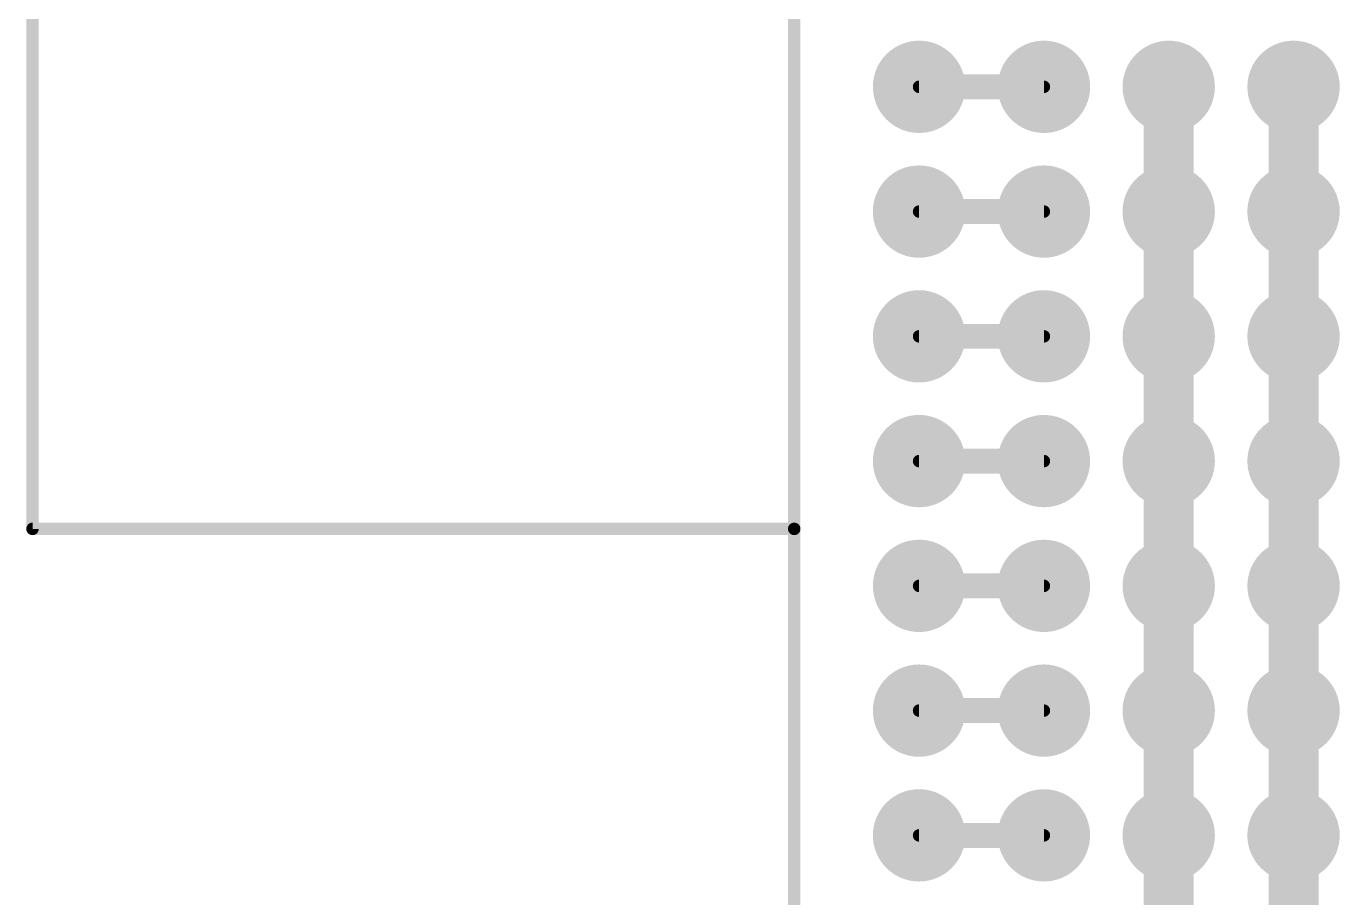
# Model space of a CAD drawing. Extents: x -16 to 95, y -11 to 53.
# Drawn here: x -15.63 to 11.1, y 24.13 to 41.87 of the extents above; entities that cross this region are included whole.
import ezdxf

# ---------------------------------------------------------------- set-up
doc = ezdxf.new("R2010")
doc.units = 0
for name, color, linetype in [('1', 12, 'CONTINUOUS'), ('16', 132, 'CONTINUOUS'), ('18', 110, 'CONTINUOUS'), ('20', 53, 'CONTINUOUS'), ('21', 41, 'CONTINUOUS'), ('51', 53, 'CONTINUOUS')]:
    doc.layers.add(name, color=color, linetype=linetype)

# ---------------------------------------------------------------- blocks, each defined once
blk = doc.blocks.new('ROUNDV')
at = {"const_width": 0.5}
blk.add_lwpolyline([(0, -0.25, 1), (0, 0.25, 1), (0, -0.25)], format="xyb", dxfattribs=at)

msp = doc.modelspace()

# ---------------------------------------------------------------- linework, layer by layer
at = {"layer": '1', "const_width": 0.254}
msp.add_lwpolyline([(0, 53.34), (0, 0)], dxfattribs=at)
at = {"layer": '16'}
for points, const_width in [([(0, 53.34), (0, 0)], 0.254), ([(7.62, 38.1), (7.62, 40.64)], 0.508), ([(5.08, 40.64), (2.54, 40.64)], 0.254), ([(5.08, 38.1), (2.54, 38.1)], 0.254), ([(7.62, 35.56), (7.62, 38.1)], 0.508), ([(7.62, 33.02), (7.62, 35.56)], 0.508), ([(5.08, 35.56), (2.54, 35.56)], 0.254), ([(5.08, 33.02), (2.54, 33.02)], 0.254), ([(7.62, 30.48), (7.62, 33.02)], 0.508), ([(5.08, 30.48), (2.54, 30.48)], 0.254), ([(7.62, 27.94), (7.62, 30.48)], 0.508), ([(5.08, 27.94), (2.54, 27.94)], 0.254), ([(7.62, 25.4), (7.62, 27.94)], 0.508), ([(5.08, 25.4), (2.54, 25.4)], 0.254), ([(7.62, 22.86), (7.62, 25.4)], 0.508)]:
    msp.add_lwpolyline(points, dxfattribs=dict(at, const_width=const_width))
for points, const_width in [([(7.747, 40.64, 1), (7.493, 40.64)], 0.254), ([(2.54, 40.7035, 1), (2.54, 40.5765)], 0.127), ([(5.08, 40.5765, 1), (5.08, 40.7035)], 0.127), ([(2.54, 38.1635, 1), (2.54, 38.0365)], 0.127), ([(5.08, 38.0365, 1), (5.08, 38.1635)], 0.127), ([(7.747, 38.1, 1), (7.493, 38.1)], 0.254), ([(7.493, 38.1, 1), (7.747, 38.1)], 0.254), ([(7.747, 35.56, 1), (7.493, 35.56)], 0.254), ([(2.54, 35.6235, 1), (2.54, 35.4965)], 0.127), ([(5.08, 35.4965, 1), (5.08, 35.6235)], 0.127), ([(7.493, 35.56, 1), (7.747, 35.56)], 0.254), ([(2.54, 33.0835, 1), (2.54, 32.9565)], 0.127), ([(5.08, 32.9565, 1), (5.08, 33.0835)], 0.127), ([(7.747, 33.02, 1), (7.493, 33.02)], 0.254), ([(7.493, 33.02, 1), (7.747, 33.02)], 0.254), ([(2.54, 30.5435, 1), (2.54, 30.4165)], 0.127), ([(5.08, 30.4165, 1), (5.08, 30.5435)], 0.127), ([(7.747, 30.48, 1), (7.493, 30.48)], 0.254), ([(7.493, 30.48, 1), (7.747, 30.48)], 0.254), ([(2.54, 28.0035, 1), (2.54, 27.8765)], 0.127), ([(5.08, 27.8765, 1), (5.08, 28.0035)], 0.127), ([(7.747, 27.94, 1), (7.493, 27.94)], 0.254), ([(7.493, 27.94, 1), (7.747, 27.94)], 0.254), ([(2.54, 25.4635, 1), (2.54, 25.3365)], 0.127), ([(5.08, 25.3365, 1), (5.08, 25.4635)], 0.127), ([(7.747, 25.4, 1), (7.493, 25.4)], 0.254), ([(7.493, 25.4, 1), (7.747, 25.4)], 0.254)]:
    msp.add_lwpolyline(points, format="xyb", dxfattribs=dict(at, const_width=const_width))
at = {"layer": '20', "const_width": 0.2032}
msp.add_lwpolyline([(0, 2.54), (0, 50.8)], dxfattribs=at)
at = {"layer": '21'}
for points, const_width in [([(2.54, 40.64), (5.08, 40.64)], 0.508), ([(7.62, 40.64), (7.62, 12.7)], 1.016), ([(10.16, 40.64), (10.16, 12.7)], 1.016), ([(2.54, 38.1), (5.08, 38.1)], 0.508), ([(2.54, 35.56), (5.08, 35.56)], 0.508), ([(2.54, 33.02), (5.08, 33.02)], 0.508), ([(2.54, 30.48), (5.08, 30.48)], 0.508), ([(2.54, 27.94), (5.08, 27.94)], 0.508), ([(2.54, 25.4), (5.08, 25.4)], 0.508)]:
    msp.add_lwpolyline(points, dxfattribs=dict(at, const_width=const_width))
for points, const_width in [([(2.54, 40.767, 1), (2.54, 40.513)], 0.254), ([(5.08, 40.513, 1), (5.08, 40.767)], 0.254), ([(7.874, 40.64, 1), (7.366, 40.64)], 0.508), ([(10.414, 40.64, 1), (9.906, 40.64)], 0.508), ([(2.54, 38.227, 1), (2.54, 37.973)], 0.254), ([(5.08, 37.973, 1), (5.08, 38.227)], 0.254), ([(2.54, 35.687, 1), (2.54, 35.433)], 0.254), ([(5.08, 35.433, 1), (5.08, 35.687)], 0.254), ([(2.54, 33.147, 1), (2.54, 32.893)], 0.254), ([(5.08, 32.893, 1), (5.08, 33.147)], 0.254), ([(2.54, 30.607, 1), (2.54, 30.353)], 0.254), ([(5.08, 30.353, 1), (5.08, 30.607)], 0.254), ([(2.54, 28.067, 1), (2.54, 27.813)], 0.254), ([(5.08, 27.813, 1), (5.08, 28.067)], 0.254), ([(2.54, 25.527, 1), (2.54, 25.273)], 0.254), ([(5.08, 25.273, 1), (5.08, 25.527)], 0.254)]:
    msp.add_lwpolyline(points, format="xyb", dxfattribs=dict(at, const_width=const_width))
at = {"layer": '51', "const_width": 0.254}
for points in [[(-15.5, 43.84), (-15.5, 31.64)], [(0, 43.84), (0, 31.64)], [(-15.5, 31.64), (0, 31.64)], [(0, 31.64), (0, 2.54)]]:
    msp.add_lwpolyline(points, dxfattribs=at)
at = {"layer": '51', "const_width": 0.127}
for points in [[(-15.5, 31.7035, 1), (-15.5, 31.5765)], [(-15.5635, 31.64, 1), (-15.4365, 31.64)], [(0.0635, 31.64, 1), (-0.0635, 31.64)], [(-0.0635, 31.64, 1), (0.0635, 31.64)], [(0, 31.5765, 1), (0, 31.7035)]]:
    msp.add_lwpolyline(points, format="xyb", dxfattribs=at)

# ---------------------------------------------------------------- block references
at = {"layer": '18', "xscale": 1.8796, "yscale": 1.8796}
for p in [(2.54, 40.64), (2.54, 40.64), (5.08, 40.64), (5.08, 40.64), (7.62, 40.64), (7.62, 40.64), (10.16, 40.64), (10.16, 40.64), (2.54, 38.1), (2.54, 38.1), (5.08, 38.1), (5.08, 38.1), (7.62, 38.1), (7.62, 38.1), (10.16, 38.1), (10.16, 38.1), (2.54, 35.56), (2.54, 35.56), (5.08, 35.56), (5.08, 35.56), (7.62, 35.56), (7.62, 35.56), (10.16, 35.56), (10.16, 35.56), (2.54, 33.02), (2.54, 33.02), (5.08, 33.02), (5.08, 33.02), (7.62, 33.02), (7.62, 33.02), (10.16, 33.02), (10.16, 33.02), (2.54, 30.48), (2.54, 30.48), (5.08, 30.48), (5.08, 30.48), (7.62, 30.48), (7.62, 30.48), (10.16, 30.48), (10.16, 30.48), (2.54, 27.94), (2.54, 27.94), (5.08, 27.94), (5.08, 27.94), (7.62, 27.94), (7.62, 27.94), (10.16, 27.94), (10.16, 27.94), (2.54, 25.4), (2.54, 25.4), (5.08, 25.4), (5.08, 25.4), (7.62, 25.4), (7.62, 25.4), (10.16, 25.4), (10.16, 25.4)]:
    msp.add_blockref('ROUNDV', p, dxfattribs=at)

doc.saveas('drawing.dxf')
